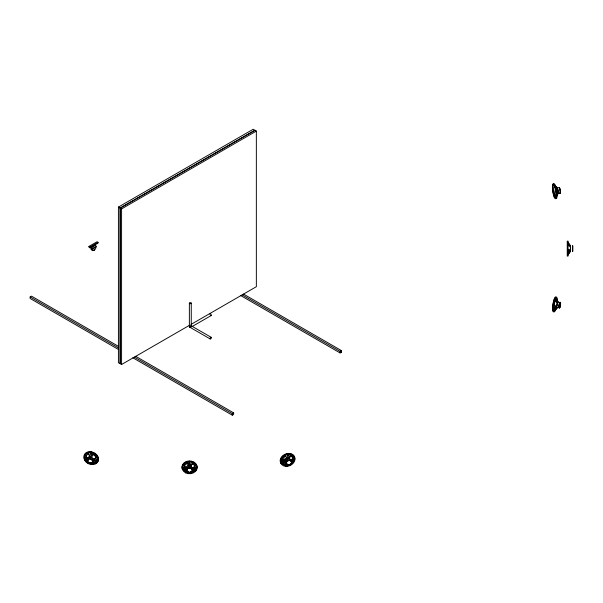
<?xml version="1.0" encoding="UTF-8"?>
<svg xmlns="http://www.w3.org/2000/svg" width="603" height="603" viewBox="0 0 603 603"><rect width="100%" height="100%" fill="white"/><g stroke="black" fill="none" stroke-linecap="round" stroke-linejoin="round"><path stroke-width="0.9" d="M556.26 190.201L556.26 191.762L556.026 190.269M554.459 298.794L554.572 298.266L554.549 298.756M554.459 310.281L554.572 309.889M557.029 300.611L557.157 300.58M557.278 301.259L558.039 302.389M557.398 307.658A3.023 0.641 -81.2 0 1 557.21 307.824L554.406 311.042L553.773 310.409A6.656 1.41 -81.2 0 1 553.773 304.975L554.406 301.628A6.656 1.41 -81.2 0 1 556.124 297.912L558.28 302.141A3.023 0.641 -81.2 0 1 558.355 302.57M557.21 307.824L556.923 307.538A3.023 0.641 -81.2 0 1 556.923 305.065L557.21 303.543A3.023 0.641 -81.2 0 1 557.994 301.854A3.422 1.04 64.1 0 1 556.124 297.912M294.083 458.582C295.372 458.958 294.015 459.652 294.573 458.401M196.39 467.046L196.947 466.993M552.665 308.156L552.65 308.638M555.747 309.369L557.059 307.734L555.747 309.369A7.575 1.598 -81.2 0 1 553.328 309.731A7.575 1.598 -81.2 0 1 555.092 298.704A7.575 1.598 -81.2 0 1 557.217 300.271M556.84 196.344L558.107 193.488A3.023 0.641 81.2 0 0 558.107 191.015L557.82 189.493A3.023 0.641 81.2 0 0 557.036 187.812L554.474 184.857M287.352 465.282C287.563 465.697 288.144 466.413 287.412 465.727M553.871 184.684L553.599 185.219A3.422 1.568 48.8 0 0 553.788 185.543M556.675 188.52A3.023 0.641 81.2 0 1 556.75 188.098L557.036 187.812M558.107 193.488L557.82 193.774A3.422 1.04 -64.1 0 0 556.833 195.312M556.87 194.859L556.863 195.108M554.413 185.762L554.323 185.166L554.398 185.762A5.435 1.146 81.2 0 0 554.097 192.146A5.435 1.146 81.2 0 0 556.313 195.998M287.239 453.78L287.774 453.742L287.352 454.097M282.129 458.227L284.48 455.876A6.656 5.246 -24.9 0 1 290.91 454.881L293.262 456.501A6.656 5.246 -24.9 0 1 293.262 461.936L290.91 464.295A6.656 5.246 -24.9 0 1 284.48 465.29L282.129 463.662A6.656 5.246 -24.9 0 1 282.129 458.227A3.422 3.038 37.8 0 0 283.591 460.006M285.4 461.883A3.023 2.389 -24.9 0 1 285.792 460.586L286.862 459.516A3.023 2.389 -24.9 0 1 289.779 459.071L290.85 459.81A3.023 2.389 -24.9 0 1 291.143 461.634M183.809 464.823L186.244 462.833A6.656 5.435 0 0 1 192.9 462.833L195.334 464.823A6.656 5.435 0 0 1 195.334 470.257L192.9 472.247A6.656 5.435 0 0 1 186.244 472.247L183.809 470.257A6.656 5.435 0 0 1 183.809 464.823A3.422 2.744 59.4 0 0 185.943 467.431M85.528 454.768L87.88 453.147A6.656 5.246 24.9 0 1 94.309 454.142L96.668 456.494A6.656 5.246 24.9 0 1 96.668 461.928L94.309 463.556A6.656 5.246 24.9 0 1 87.88 462.561L85.528 460.202A6.656 5.246 24.9 0 1 85.528 454.768A3.422 2.291 73.5 0 0 87.661 457.979M87.94 458.069L88.407 457.632M92.538 461.762L93.005 461.325A3.023 2.389 24.9 0 0 93.005 458.853L91.935 457.783A3.023 2.389 24.9 0 0 89.01 457.33A3.422 3.105 88.6 0 0 87.88 453.147M118.422 207.063L253.177 129.261L254.865 130.233L120.103 208.035L118.422 207.063L118.422 362.674L120.103 363.647L120.103 208.035M189.372 325.364L121.587 364.498L120.238 363.722L120.238 208.11L255.001 130.308L256.35 131.085L256.35 286.696L191 324.429M120.238 208.11L121.587 208.894L256.35 131.085M88.958 246.423L97.045 241.758L98.055 242.338L98.055 243.115L89.968 247.788L88.958 247.2L88.958 246.423L89.968 247.004L98.055 242.338M91.905 249.107L96.126 246.672M118.18 349.31L30.15 298.485L30.15 296.925L31.499 296.148L118.248 346.235M191.679 326.796L211.088 315.588M88.566 459.169L86.139 460.571L85.129 459.991L85.129 459.215L89.176 456.878M85.129 459.215L86.139 459.795L90.993 456.991M134.386 357.112L232.291 413.635L233.64 412.859L233.64 414.412L232.291 415.188L132.848 357.775M341.449 350.614L340.1 351.391L340.1 352.943L341.449 352.167L341.449 350.614L243.544 294.091M191.603 465.486L185.943 468.757L184.933 468.177L184.933 467.393L189.787 464.596M184.933 467.393L185.943 467.981L192.41 464.242M287.405 464.144A2.985 1.726 -60 0 1 285.86 462.365A2.985 1.726 -60 0 1 287.948 459.041L283.907 461.378L282.897 460.79L282.897 460.014L287.744 457.21M282.897 460.79L285.317 459.388M282.897 460.014L283.907 460.594L291.988 455.928L291.988 456.705M280.659 460.963L280.892 461.378L280.81 460.911M182.445 466.865C182.664 467.596 181.985 468.026 182.739 467.046M189.561 461.491C189.47 462.87 189.711 460.142 189.568 461.544M84.209 457.044L84.367 457.526L84.661 456.78M568.561 253.456L569.925 251.67A1.349 0.513 -63.7 0 0 569.473 251.685M91.159 452.31C90.556 453.539 91.867 451.119 91.143 452.318M286.862 463.797L285.792 463.059A3.422 2.193 21.6 0 0 282.129 463.662M242.195 294.867L341.449 352.167M240.657 295.538L340.1 352.943M190.91 325.62L211.125 337.288A0.95 0.55 -60 0 1 210.824 338.765A0.95 0.55 -60 0 1 209.995 338.291A0.95 0.55 -60 0 1 211.125 337.288M189.953 327.271L210.168 338.939M135.735 356.328L233.64 412.859M30.15 296.925L118.52 347.946M188.792 466.556A3.023 2.472 0 0 1 191.083 466.797L192.191 467.702A3.023 2.472 0 0 1 192.191 470.174A3.422 1.899 -38.3 0 1 195.334 470.257M556.011 190.45L556.26 190.985M555.069 185.543L555.039 185.4M556.305 189.937L556.584 191.648A3.422 1.214 89.3 0 0 558.107 191.015M553.599 190.654L553.871 192.372M572.85 245.873L572.85 251.293M572.548 245.572L572.548 251.594M568.011 241.057L568.011 256.147M567.25 241.057L567.25 256.147M283.907 460.594L283.907 461.378M232.291 413.635L232.291 415.188M191.264 303.173L191.264 326.509M189.365 303.173L189.365 326.509M185.943 467.981L185.943 468.757M121.587 208.894L121.587 364.498M94.015 245.451L94.015 250.32M89.968 247.004L89.968 247.788M86.139 459.795L86.139 460.571M190.314 327.06A0.95 0.55 0 0 1 189.432 326.72A0.95 0.55 0 0 1 189.644 326.125M209.934 314.374A0.95 0.55 60 0 1 210.553 313.952A0.95 0.55 60 0 1 211.276 315.015A0.95 0.55 60 0 1 210.786 315.618M190.872 327.256A0.95 0.55 60 0 1 189.809 326.487M190.872 326.163A0.95 0.55 60 0 1 191.045 326.607M190.608 327.097A0.95 0.55 -60 0 1 189.809 327.105A0.95 0.55 -60 0 1 190.096 325.967M92.455 249.974A2.985 1.726 -60 0 1 91.174 247.14M88.121 462.81A2.985 1.726 -60 0 1 87.345 459.931A2.721 2.148 24.9 0 0 87.382 461.061M90.729 462.712A2.985 1.726 -60 0 1 88.234 462.735A2.985 1.726 -60 0 1 89.131 459.177M186.862 469.496A2.985 1.726 -60 0 1 187.48 467.415M188.927 467.355A2.985 1.726 -60 0 1 191.038 466.142M286.395 463.564A2.985 1.726 -60 0 1 285.113 460.73M88.611 458.755A2.721 2.148 24.9 0 1 92.078 459.938A2.721 2.148 24.9 0 1 91.611 462.84A2.721 2.148 24.9 0 1 88.068 462.162M96.344 459.162A5.435 4.289 24.9 0 1 92.455 462.848M86.025 458.71A5.435 4.289 24.9 0 1 85.845 457.534M86.025 456.418A5.435 4.289 24.9 0 1 88.475 454.097M92.455 454.27A5.435 4.289 24.9 0 1 96.171 457.986M88.46 458.514A3.023 2.389 24.9 0 1 92.749 460.677A3.023 2.389 24.9 0 1 89.922 463.353A3.023 2.389 24.9 0 1 87.103 459.803M91.483 462.84A1.349 0.475 8.9 0 1 90.97 463.451A1.349 0.43 17.5 0 1 89.922 462.78M85.528 460.202A3.422 1.447 51.8 0 1 85.845 459.803M86.621 459.772A3.422 1.447 51.8 0 1 87.126 459.983M88.422 462.622A3.422 1.07 26.3 0 1 87.88 462.561M94.309 463.556A3.422 1.379 0.5 0 1 91.935 462.38M93.005 461.325A3.422 2.193 -21.6 0 1 96.668 461.928M96.668 456.494A3.422 3.038 -37.8 0 1 93.005 458.853M91.935 457.783A3.422 3.414 6.6 0 1 94.309 454.142M96.864 461.506A6.656 5.246 24.9 0 1 92.96 463.436M86.749 461.069A6.656 5.246 24.9 0 1 85.724 459.78M94.505 453.72A6.656 5.246 24.9 0 1 96.864 456.072M84.209 455.242A7.575 5.977 24.9 0 1 94.942 453.147A7.575 5.977 24.9 0 1 96.457 463.112M93.171 464.204A7.575 5.977 24.9 0 1 91.279 464.122M89.387 463.624A7.575 5.977 24.9 0 1 87.616 462.727M86.101 461.514A7.575 5.977 24.9 0 1 84.94 460.051M86.885 458.589A1.349 0.784 66.8 0 0 86.063 457.481A1.349 0.784 66.8 0 0 85.264 457.745A1.349 0.671 59.6 0 0 86.508 459.162M192.289 463.699A5.435 4.44 0 0 1 192.289 471.388M186.855 471.388A5.435 4.44 0 0 1 186.855 463.699M188.166 463.255A5.435 4.44 0 0 1 189.568 463.104M190.224 471.87A1.349 0.482 -4.5 0 1 189.568 472.654A1.349 0.482 4.5 0 1 188.912 471.87M186.613 467.657A3.422 2.744 59.4 0 0 186.953 467.702A3.023 2.472 0 0 0 186.651 469.579M189.538 466.963A2.45 1.997 0 0 1 190.179 467.031M190.767 467.235A2.45 1.997 0 0 1 191.272 467.551M186.244 462.833A3.422 3.339 74.8 0 1 188.151 465.629M183.809 470.257A3.422 1.899 38.3 0 1 186.613 470.001M187.985 471.817A3.422 1.304 13.3 0 1 186.244 472.247M192.9 472.247A3.422 1.304 -13.3 0 1 191.151 471.817M195.334 464.823A3.422 2.744 -59.4 0 1 192.191 467.702M191.083 466.797A3.422 3.339 -74.8 0 1 192.9 462.833M192.9 471.81A6.656 5.435 0 0 1 191.294 472.353M187.85 472.353A6.656 5.435 0 0 1 183.809 469.82M182.234 468.719A7.575 6.188 0 0 1 191.52 461.137A7.575 6.188 0 0 1 194.912 471.493M191.52 473.091A7.575 6.188 0 0 1 190.216 473.28M188.897 473.28A7.575 6.188 0 0 1 187.593 473.091M185.407 467.936A1.349 0.972 52.8 0 0 183.674 467.83A1.349 0.859 45.8 0 0 184.767 468.946A1.349 0.859 45.8 0 0 185.792 468.652A1.349 0.972 52.8 0 0 185.573 468.154M292.945 459.267A5.435 4.289 -24.9 0 1 291.407 462.644M286.335 464.581A5.435 4.289 -24.9 0 1 283.146 463.006M282.626 462.019A5.435 4.289 -24.9 0 1 282.445 460.896M282.626 459.72A5.435 4.289 -24.9 0 1 285.068 456.644M287.691 455.642A5.435 4.289 -24.9 0 1 289.056 455.589M290.322 455.83A5.435 4.289 -24.9 0 1 292.764 458.152M287.111 459.916A2.45 1.93 -24.9 0 1 287.676 459.622M290.344 460.142A2.45 1.93 -24.9 0 1 290.578 460.594M288.799 464.627A1.349 0.43 -17.5 0 1 287.827 465.184A1.349 0.475 -8.9 0 1 287.307 464.574M285.792 460.586A3.422 3.038 37.8 0 1 284.292 460.36M286.885 459.124A3.422 3.414 -6.6 0 1 286.862 459.516M284.48 455.876A3.422 3.414 -6.6 0 1 286.862 458.732M286.885 463.956A3.422 1.379 -0.5 0 1 284.48 465.29M290.91 464.295A3.422 1.07 -26.3 0 1 289.787 464.265M291.671 461.717A3.422 1.447 -51.8 0 1 293.262 461.936M293.262 456.501A3.422 2.291 -73.5 0 1 290.85 459.81M289.779 459.071A3.422 3.105 -88.6 0 1 290.91 454.881M293.066 461.521A6.656 5.246 -24.9 0 1 290.714 463.873M285.837 465.169A6.656 5.246 -24.9 0 1 284.284 464.868M282.95 464.204A6.656 5.246 -24.9 0 1 281.933 463.24M281.933 457.805A6.656 5.246 -24.9 0 1 284.284 455.453M281.141 463.752A7.575 5.977 -24.9 0 1 286.531 453.69A7.575 5.977 -24.9 0 1 294.558 460.187M287.488 465.863A7.575 5.977 -24.9 0 1 285.588 465.946M283.614 460.782A1.349 1.093 33.3 0 0 282.121 461.242A1.349 0.98 27.8 0 0 284.541 461.717A1.349 1.093 33.3 0 0 284.088 461.061M559.267 187.789A2.721 0.573 81.2 0 1 560.375 190.631A2.721 0.573 81.2 0 1 559.946 192.968M558.973 187.834A2.721 0.573 81.2 0 1 559.124 187.789M559.29 187.94A2.721 0.573 81.2 0 1 560.127 191.023A2.721 0.573 81.2 0 1 559.825 193.156M554.73 186.078A5.435 1.146 81.2 0 1 555.092 186.711M555.453 187.654A5.435 1.146 81.2 0 1 555.793 188.822M556.087 190.156A5.435 1.146 81.2 0 1 556.313 191.558M558.793 187.782A3.023 0.641 81.2 0 1 560.097 190.307A3.023 0.641 81.2 0 1 559.674 193.299M556.991 188.453A2.45 0.52 81.2 0 1 557.119 188.415M557.27 188.543A2.45 0.52 81.2 0 1 558.069 192.199M558.046 192.674A2.45 0.52 81.2 0 1 557.986 193.02M557.82 193.774A3.023 0.641 81.2 0 1 557.428 193.261M553.396 184.42A7.575 1.598 81.2 0 1 556.652 190.759A7.575 1.598 81.2 0 1 555.604 198.244M555.092 196.586A6.656 1.41 81.2 0 1 554.647 195.44M554.647 184.94A6.656 1.41 81.2 0 1 555.536 186.862M555.951 188.302A3.422 0.995 63.6 0 1 557.82 189.493M554.474 194.068A3.422 2.193 -76.6 0 1 554.232 194M556.75 188.098A3.422 1.568 48.8 0 1 555.612 187.503M570.43 248.858A3.422 1.862 -81.5 0 1 568.011 249.19M568.011 254.624A3.422 1.018 -60.4 0 1 570.43 251.33M568.011 255.212A3.422 0.422 -56.7 0 1 570.43 251.594L570.43 245.572A3.422 0.422 56.7 0 1 568.011 241.954M568.011 245.798A3.422 1.613 70.3 0 1 570.43 247.313M568.87 252.416A1.349 0.513 -63.7 0 1 569.322 251.813M569.473 245.421A1.349 0.55 65.5 0 1 569.616 245.64M570.242 245.7A3.422 1.018 60.4 0 1 569.609 245.089M569.172 244.539A3.422 1.018 60.4 0 1 568.35 243.228M558.943 306.671A2.721 0.573 -81.2 0 1 559.554 303.151A2.721 0.573 -81.2 0 1 560.33 303.113M560.255 304.952A2.721 0.573 -81.2 0 1 559.833 306.904M559.644 307.379A2.721 0.573 -81.2 0 1 558.966 307.198M556.26 299.194A5.435 1.146 -81.2 0 1 556.622 300.4M555.265 308.917A5.435 1.146 -81.2 0 1 554.044 309.324M553.908 308.555A5.435 1.146 -81.2 0 1 553.856 307.507M553.908 306.256A5.435 1.146 -81.2 0 1 554.896 300.972M555.265 300.038A5.435 1.146 -81.2 0 1 555.627 299.405M560.323 304.93A3.023 0.641 -81.2 0 1 559.094 308.095A3.023 0.641 -81.2 0 1 559.252 303.859A3.023 0.641 -81.2 0 1 560.406 302.887M557.428 307.168A2.45 0.52 -81.2 0 1 557.142 307.259M556.984 305.683A2.45 0.52 -81.2 0 1 557.428 303.301M556.923 305.065A3.422 2.412 -70.5 0 1 553.773 304.975M553.773 310.409A3.422 1.568 -48.8 0 1 556.923 307.538M556.757 298.545A6.656 1.41 -81.2 0 1 556.984 300.769M555.71 308.766A6.656 1.41 -81.2 0 1 554.406 311.042M554.406 301.628A3.422 2.193 76.6 0 1 557.21 303.543M554.089 310.575A6.656 1.41 -81.2 0 1 553.675 310.929M553.313 310.831A6.656 1.41 -81.2 0 1 553.041 310.296M552.868 306.543A6.656 1.41 -81.2 0 1 554.979 298.153M554.021 311.457A7.575 1.598 -81.2 0 1 552.974 303.972A7.575 1.598 -81.2 0 1 556.23 297.633M557.006 307.281A3.422 0.995 -63.6 0 1 556.283 307.515M553.343 308.563L553.471 308.163L553.343 308.563M555.182 298.779L555.318 298.379L555.182 298.779M552.446 187.081L552.559 187.608A6.656 1.41 81.2 0 1 555.22 188.415A6.656 1.41 81.2 0 1 555.22 197.829A6.656 1.41 81.2 0 1 552.634 187.556L552.446 187.081M554.285 196.864L554.406 197.385L554.293 196.819M555.19 310.394L555.197 310.319M556.132 195.018L556.26 195.538L556.132 195.018M287.405 454.263L287.978 454.232L287.405 454.263M280.335 460.715L280.908 460.684L280.335 460.715M556.946 187.782L555.559 186.199L556.946 187.782M90.812 464.054L91.37 464.272L90.842 464.001M97.686 459.305C98.085 459.991 98.779 458.061 97.686 459.305M189.274 473.295L189.855 473.423L189.304 473.234M196.39 467.483L196.985 467.551L196.39 467.483M557.918 192.975L557.104 194.37A1.349 0.407 -82.5 0 1 557.451 192.922A1.349 0.407 -82.5 0 1 557.918 192.975M568.561 243.71L568.516 243.763A1.349 0.513 63.7 0 0 569.164 245.18A1.349 0.513 63.7 0 0 569.925 245.496L568.561 243.71M189.644 303.558A0.95 0.55 0 0 0 191.234 303.317A0.95 0.55 0 0 0 190.066 302.638A0.95 0.55 0 0 0 189.644 303.558M94.558 249.921A2.985 1.726 -60 0 0 95.508 245.3A2.985 1.726 -60 0 0 91.973 248.436A2.985 1.726 -60 0 0 94.558 249.921M87.571 461.808A2.721 2.148 24.9 0 0 92.123 462.509A2.721 2.148 24.9 0 0 89.847 458.83A2.721 2.148 24.9 0 0 87.571 461.808M84.744 460.473A7.575 5.977 24.9 0 0 97.422 462.433A7.575 5.977 24.9 0 0 91.083 452.175A7.575 5.977 24.9 0 0 84.744 460.473M90.97 453.81A1.349 1.289 90 0 0 90.601 456.328A1.349 1.334 81.4 0 0 90.97 453.81M96.668 459.509A1.349 1.093 -33.3 0 0 94.256 459.983A1.349 0.98 -27.8 0 0 96.668 459.509M188.211 472.262A2.721 2.224 0 0 0 192.289 470.34A2.721 2.224 0 0 0 188.211 468.41A2.721 2.224 0 0 0 188.211 472.262M188.211 472.089A2.721 2.224 0 0 0 192.289 470.159A2.721 2.224 0 0 0 188.211 468.237A2.721 2.224 0 0 0 188.211 472.089M188.061 472.3A3.023 2.472 0 0 0 192.598 470.159A3.023 2.472 0 0 0 188.061 468.026A3.023 2.472 0 0 0 188.061 472.3M185.769 472.91A7.575 6.188 0 0 0 197.136 467.551A7.575 6.188 0 0 0 185.769 462.192A7.575 6.188 0 0 0 185.769 472.91M189.568 463.014A1.349 1.342 69.4 0 0 189.568 465.561A1.349 1.342 -69.4 0 0 189.568 463.014M194.377 467.468A1.349 0.972 -52.8 0 0 193.352 468.652A1.349 0.859 -45.8 0 0 194.377 468.946A1.349 0.859 -45.8 0 0 195.47 467.83A1.349 0.972 -52.8 0 0 194.377 467.468M288.264 465.034A2.721 2.148 -24.9 0 0 291.483 461.815A2.721 2.148 -24.9 0 0 287.088 461.499A2.721 2.148 -24.9 0 0 288.264 465.034M288.189 464.868A2.721 2.148 -24.9 0 0 291.407 461.649A2.721 2.148 -24.9 0 0 287.013 461.333A2.721 2.148 -24.9 0 0 288.189 464.868M288.113 465.117A3.023 2.389 -24.9 0 0 291.694 461.536A3.023 2.389 -24.9 0 0 286.802 461.189A3.023 2.389 -24.9 0 0 288.113 465.117M285.784 466.368A7.575 5.977 -24.9 0 0 294.754 457.406A7.575 5.977 -24.9 0 0 282.506 456.524A7.575 5.977 -24.9 0 0 285.784 466.368M287.827 455.544A1.349 1.334 -81.4 0 0 288.189 458.069A1.349 1.289 -90 0 0 287.827 455.544M292.636 459.267A1.349 0.784 -66.8 0 0 291.844 460.586A1.349 0.671 -59.6 0 0 292.636 460.752A1.349 0.671 -59.6 0 0 293.525 459.486A1.349 0.784 -66.8 0 0 292.636 459.267M552.401 187.058A7.575 1.598 81.2 0 0 555.348 198.756A7.575 1.598 81.2 0 0 555.348 188.038A7.575 1.598 81.2 0 0 552.401 187.058M569.164 250.614A1.349 0.663 -72.6 0 0 568.516 251.986A1.349 0.55 -65.5 0 0 569.164 252.092A1.349 0.55 -65.5 0 0 569.925 250.765A1.349 0.663 -72.6 0 0 569.164 250.614M560.119 306.95A2.721 0.573 -81.2 0 0 560.436 302.555A2.721 0.573 -81.2 0 0 559.26 306.09A2.721 0.573 -81.2 0 0 560.119 306.95M555.137 306.588A1.349 0.882 -60.5 0 0 554.225 307.847A1.349 0.769 -53.2 0 0 555.137 308.065A1.349 0.769 -53.2 0 0 556.139 306.874A1.349 0.882 -60.5 0 0 555.137 306.588M556.147 301.229A1.349 0.746 69.9 0 0 557.112 301.673A1.349 0.588 65.8 0 0 556.614 300.219A1.349 0.588 65.8 0 0 555.747 299.736A1.349 0.746 69.9 0 0 556.147 301.229"/></g></svg>
